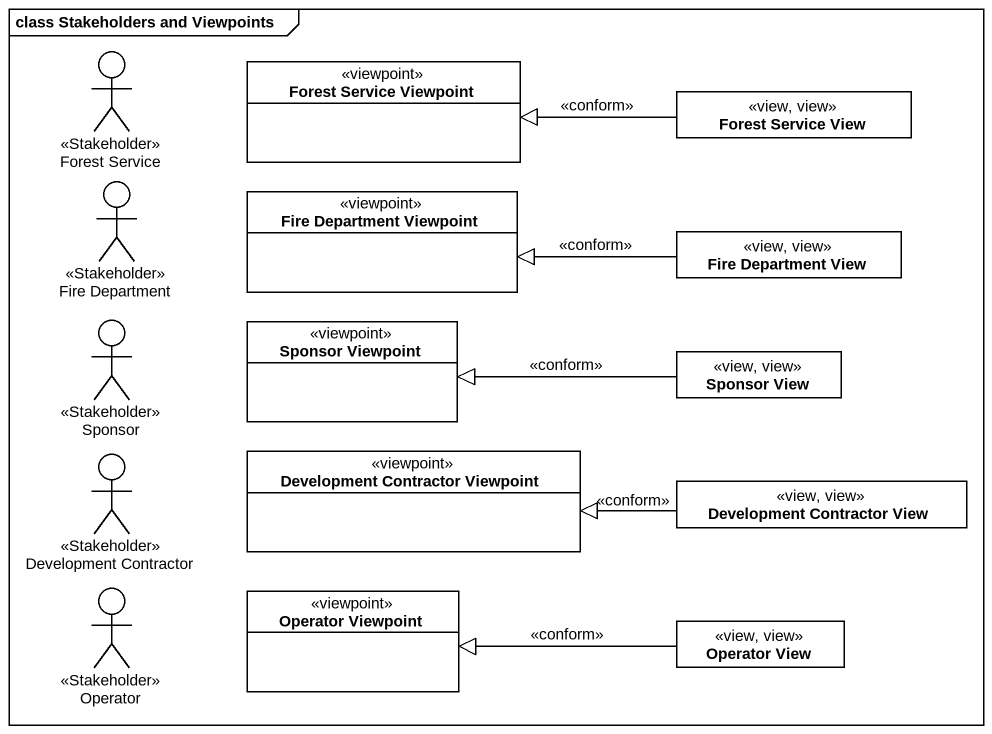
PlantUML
@startuml
mainframe class Stakeholders and Viewpoints
allowmixing
hide circle
hide empty members
actor "Forest Service" as Forest_Service <<Stakeholder>>
class "Forest Service Viewpoint" as Forest_Service_Viewpoint <<viewpoint>>
class "Forest Service View" as Forest_Service_View <<view, view>>
actor "Fire Department" as Fire_Department <<Stakeholder>>
class "Fire Department Viewpoint" as Fire_Department_Viewpoint <<viewpoint>>
class "Fire Department View" as Fire_Department_View <<view, view>>
actor Sponsor <<Stakeholder>>
class "Sponsor Viewpoint" as Sponsor_Viewpoint <<viewpoint>>
class "Sponsor View" as Sponsor_View <<view, view>>
actor "Development Contractor" as Development_Contractor <<Stakeholder>>
class "Development Contractor Viewpoint" as Development_Contractor_2 <<viewpoint>>
class "Development Contractor View" as Development_Contractor_View <<view, view>>
actor Operator <<Stakeholder>>
class "Operator Viewpoint" as Operator_Viewpoint <<viewpoint>>
class "Operator View" as Operator_View <<view, view>>
Forest_Service_View -left-|> Forest_Service_Viewpoint : <<conform>>
Fire_Department_View -left-|> Fire_Department_Viewpoint : <<conform>>
Sponsor_View -left-|> Sponsor_Viewpoint : <<conform>>
Development_Contractor_View -left-|> Development_Contractor_2 : <<conform>>
Operator_View -left-|> Operator_Viewpoint : <<conform>>
@enduml
